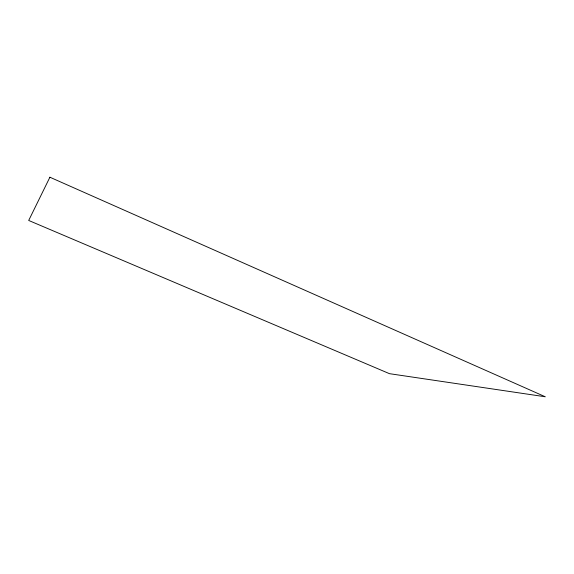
<?xml version="1.0" encoding="UTF-8"?>
<svg xmlns="http://www.w3.org/2000/svg" width="574" height="574" viewBox="0 0 574 574"><rect width="100%" height="100%" fill="white"/><g stroke="black" fill="none" stroke-linecap="round" stroke-linejoin="round"><path stroke-width="0.86" d="M49.902 177.222L28.7 220.459L389.473 373.674L545.3 396.778L49.902 177.222"/></g></svg>
